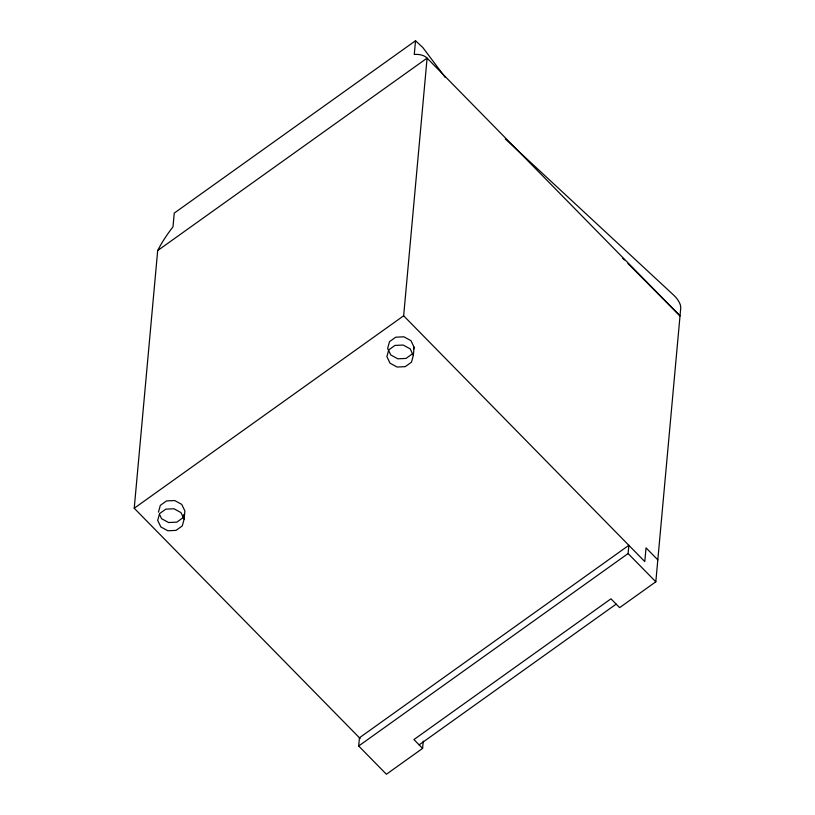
<?xml version="1.0" encoding="UTF-8"?>
<svg xmlns="http://www.w3.org/2000/svg" width="815" height="815" viewBox="0 0 815 815"><rect width="100%" height="100%" fill="white"/><g stroke="black" fill="none" stroke-linecap="round" stroke-linejoin="round"><path stroke-width="1.22" d="M360.25 738.604L134.231 508.244L157.682 250.562A83.273 30.399 -44.5 0 1 173.004 226.804L174.247 213.102L415.518 40.75L422.822 47.525L445.316 77.496M184.139 519.145L180.961 512.584L173.952 508.764L165.781 509.151L159.567 513.593L157.692 520.388L160.861 526.948L167.87 530.769L176.04 530.382L182.254 525.94L184.139 519.145L184.883 510.923L181.714 504.363L174.705 500.542L166.525 500.93L160.321 505.361L158.436 512.166M415.518 40.75L414.275 54.452A83.273 30.399 -44.5 0 1 427.101 58.11L680.016 315.884L627.978 263.53M358.681 746L359.435 737.779L628.844 545.317L628.1 553.548L358.681 746L386.402 774.25L422.598 748.394L423.26 741.09M134.231 508.244L403.649 315.792L427.101 58.11L157.682 250.562M413.337 355.411L410.169 348.851L403.16 345.04L394.98 345.417L388.775 349.859L386.891 356.654L390.059 363.215L397.078 367.035L405.249 366.648L411.463 362.206L413.337 355.411L414.091 347.19L410.913 340.629L403.904 336.809L395.733 337.196L389.519 341.638L387.645 348.433L390.813 354.994L397.822 358.814L405.992 358.427L412.207 353.985M422.598 748.394L413.928 739.572L610.965 598.821L619.624 607.644L655.82 581.798L680.769 307.663L680.403 305.044A10.626 4.085 51.7 0 0 673.954 295.397L505.29 138.907M183.946 514.316L183.008 517.719L176.794 522.16L168.624 522.537L161.604 518.727L159.496 514.346M413.46 349.452L414.091 347.19M419.124 744.869L616.16 604.119M622.64 258.212L624.422 259.985M657.817 559.864L646.03 547.853L644.787 561.566L403.649 315.792M628.1 553.548L655.82 581.798"/></g></svg>
